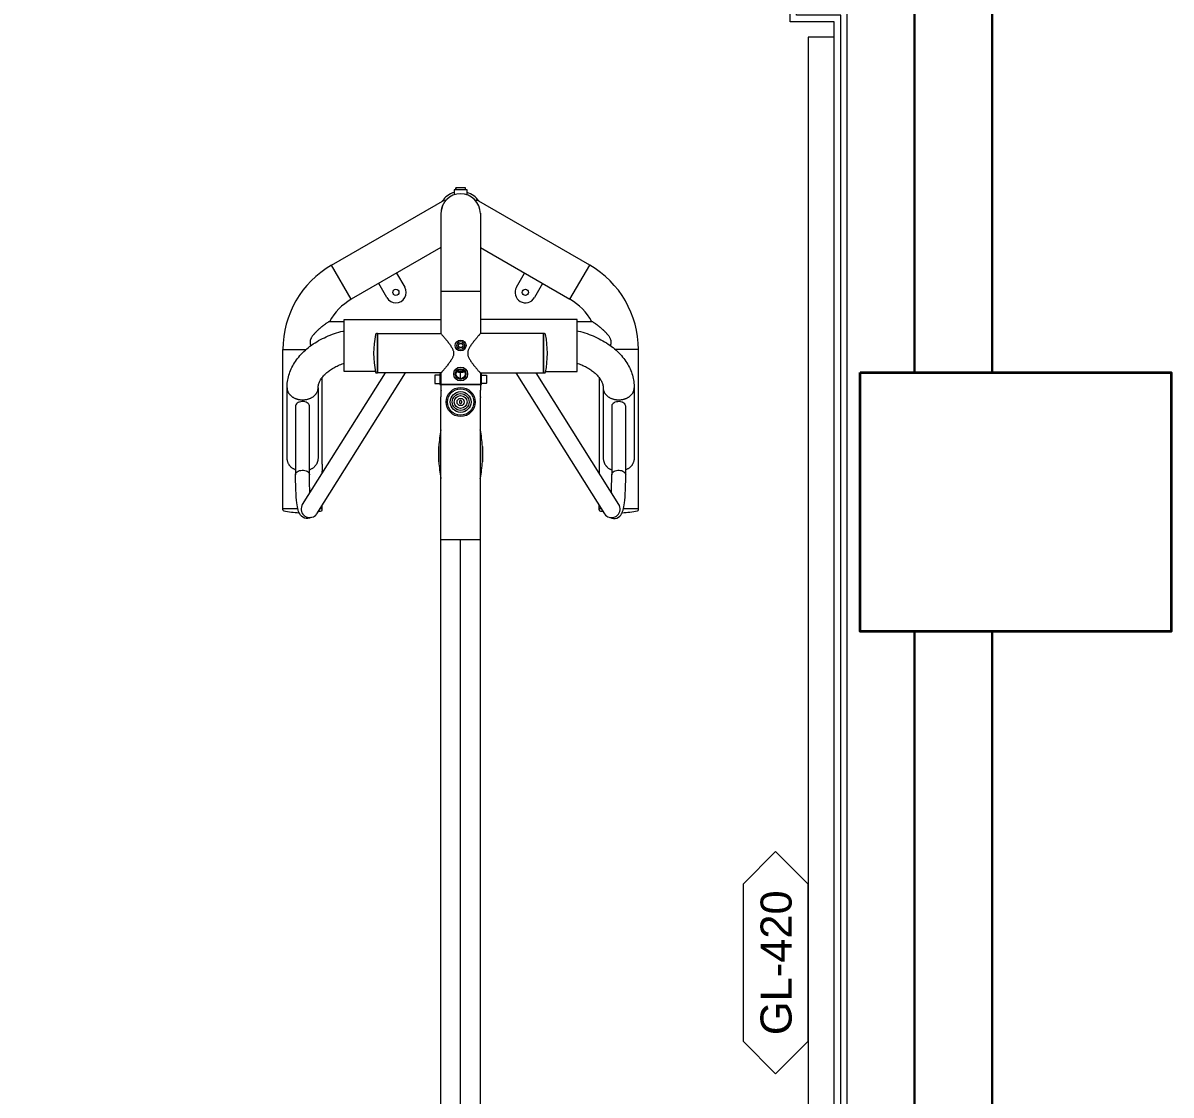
# Model space of a CAD drawing. Header units: centimetres. Extents: x 118932 to 154602, y -32682 to -23521.
# Drawn here: x 129628.3 to 129849.8, y -28714.8 to -28507.9 of the extents above; entities that cross this region are included whole.
import ezdxf

# ---------------------------------------------------------------- set-up
doc = ezdxf.new("R2010")
doc.units = ezdxf.units.CM
doc.header["$LTSCALE"] = 50
doc.header["$MEASUREMENT"] = 0
for name, color, linetype, lineweight, true_color in [('GEN_00_BL_Yazı', 7, 'Continuous', 0, 0x4f5250), ('GEN_01_TA_Kolon', 7, 'Continuous', 35, 0xd05d28), ('GEN_02_TF_Mobilya', 7, 'Continuous', 5, 0x745e3d), ('GEN_05_ML_Alçıpan_giydirme', 7, 'Continuous', 18, 0x7ebab5), ('KALACAK DUVARLAR', 7, 'Continuous', 30, 0x005387)]:
    doc.layers.add(name, color=color, linetype=linetype, lineweight=lineweight, true_color=true_color)
doc.styles.add('Arial_6', font='arial.ttf', dxfattribs={"height": 59.5325})

# ---------------------------------------------------------------- blocks, each defined once
blk = doc.blocks.new('LEVEL -1_C BLOK_KOLON')
at = {"layer": 'GEN_01_TA_Kolon', "elevation": 0}
blk.add_lwpolyline([(55657.24, 8916.14), (55717.24, 8916.14), (55717.24, 8866.14), (55657.24, 8866.14)], close=True, dxfattribs=at)
blk = doc.blocks.new('PP_Level-1_Cblok_YeniDuvarlar')
at = {"layer": 'GEN_05_ML_Alçıpan_giydirme', "elevation": 0}
for points in [[(-397.82, -1406.57), (-74.82, -1406.57), (-74.81, -1391.57), (-62.81, -1391.57), (-62.81, -1023.36), (-71.32, -1023.36), (-71.32, -957.36), (-62.81, -957.36), (-62.81, -649.78), (-71.31, -649.78), (-71.31, -583.78), (-62.81, -583.78), (-62.81, -120.17), (-443.43, -120.17)], [(-397.82, -1405.32), (-76.07, -1405.32), (-76.06, -1390.32), (-64.06, -1390.32), (-64.06, -1024.61), (-72.57, -1024.61), (-72.57, -956.11), (-64.06, -956.11), (-64.06, -651.03), (-72.56, -651.03), (-72.56, -582.53), (-64.06, -582.53), (-64.06, -121.42), (-443.43, -121.42)], [(-397.82, -1404.07), (-77.32, -1404.07), (-77.31, -1389.07), (-65.31, -1389.07), (-65.31, -1025.86), (-73.82, -1025.86), (-73.82, -954.86), (-65.31, -954.86), (-65.31, -652.28), (-73.81, -652.28), (-73.81, -581.28), (-65.31, -581.28), (-65.31, -122.67), (-443.43, -122.67)]]:
    blk.add_lwpolyline(points, dxfattribs=at)
blk = doc.blocks.new('KALACAK DUVALAR LEVEL -1 C BLOK')
at = {"layer": 'KALACAK DUVARLAR', "elevation": 0}
for points in [[(451.34, -286.9), (466.34, -286.9), (466.34, -357.11), (451.34, -357.11)], [(451.34, -407.11), (451.34, -670.11), (466.34, -670.11), (466.34, -407.11)]]:
    blk.add_lwpolyline(points, close=True, dxfattribs=at)
blk = doc.blocks.new('apor aletleri 9')
at = {"layer": 'GEN_02_TF_Mobilya'}
for p, q in [((14.57, 30.82), (14.57, 31.22)), ((16.44, 30.82), (16.44, 31.22)), ((3.15, 14.75), (4.73, 12.02)), ((26.27, 12.02), (27.85, 14.75)), ((1.27, 10.02), (-0.31, 12.75)), ((11.7, 11.27), (19.3, 11.27)), ((31.31, 12.75), (29.73, 10.02)), ((15.12, -4.34), (15.12, -3.91)), ((15.5, -5.63), (15.5, -4.4)), ((15.88, -4.34), (15.88, -3.91)), ((-11.2, -22.16), (-11.2, -5.36)), ((19.3, -6.73), (11.7, -6.73)), ((11.7, -6.73), (19.3, -6.73)), ((-11.21, -22.16), (-11.21, -23.46)), ((-11.2, -23.82), (-11.2, -23.46)), ((-15.91, -30.76), (-18.8, -30.76)), ((-11.2, -30.76), (-11.67, -30.76)), ((42.67, -30.76), (42.2, -30.76)), ((49.8, -30.76), (46.91, -30.76)), ((19.3, -36.73), (11.7, -36.73)), ((15.5, -224.73), (15.5, -36.73))]:
    blk.add_line(p, q, dxfattribs=at)
at = {"layer": 'GEN_02_TF_Mobilya', "flags": 128}
for points in [[(16.44, 30.82), (16.44, 31.22), (14.56, 31.22), (14.56, 30.82)], [(11.7, 19.69), (-5.6, 9.7), (-9.4, 16.28), (12.43, 28.88), (12.55, 28.67)], [(16.75, 29.86), (16.75, 30.82), (14.25, 30.82), (14.25, 29.86)], [(19.3, 19.69), (36.6, 9.7), (40.4, 16.28), (18.57, 28.88), (18.45, 28.67)], [(12.54, 28.65), (12.53, 28.64), (12.52, 28.63), (12.51, 28.61), (12.49, 28.58), (12.46, 28.56), (12.44, 28.52), (12.41, 28.48), (12.38, 28.43), (12.34, 28.38), (12.31, 28.33), (12.27, 28.27), (12.23, 28.21), (12.2, 28.15), (12.17, 28.1), (12.14, 28.04), (12.11, 27.99), (12.08, 27.93), (12.06, 27.88), (12.03, 27.82), (12.01, 27.76), (11.98, 27.7), (11.96, 27.64), (11.93, 27.58), (11.91, 27.52), (11.89, 27.45), (11.87, 27.39), (11.85, 27.32), (11.83, 27.25), (11.81, 27.18), (11.79, 27.11), (11.78, 27.04), (11.76, 26.96), (11.75, 26.89), (11.74, 26.81), (11.73, 26.73), (11.72, 26.65), (11.71, 26.57), (11.71, 26.48), (11.7, 26.39), (11.7, 26.28)], [(11.7, 26.28), (11.7, 26.27), (11.7, 3.07), (11.7, 3.07), (11.81, 2.94), (11.9, 2.84), (11.95, 2.78), (12.02, 2.71), (12.09, 2.62), (12.16, 2.53), (12.25, 2.43), (12.34, 2.32), (12.44, 2.2), (12.55, 2.08), (12.66, 1.94), (12.77, 1.8), (12.89, 1.66), (13, 1.52), (13.11, 1.38), (13.21, 1.24), (13.32, 1.1), (13.42, 0.96), (13.52, 0.81), (13.61, 0.67), (13.7, 0.53), (13.78, 0.4), (13.86, 0.26), (13.92, 0.14), (13.98, 0.01), (14.02, -0.11), (14.06, -0.22), (14.09, -0.33), (14.12, -0.44), (14.13, -0.54), (14.14, -0.64), (14.14, -0.74), (14.14, -0.84), (14.13, -0.94), (14.11, -1.05), (14.09, -1.15), (14.06, -1.26), (14.02, -1.38), (13.97, -1.49), (13.91, -1.62), (13.85, -1.74), (13.77, -1.88), (13.69, -2.01), (13.6, -2.15), (13.51, -2.29), (13.41, -2.43), (13.31, -2.57), (13.21, -2.71), (13.1, -2.85), (12.99, -2.99), (12.88, -3.13), (12.77, -3.27), (12.66, -3.4), (12.55, -3.54), (12.44, -3.67), (12.34, -3.78), (12.25, -3.89), (12.16, -4), (12.09, -4.09), (12.02, -4.17), (11.95, -4.24), (11.9, -4.3), (11.85, -4.36), (11.75, -4.47), (11.7, -4.53), (11.7, -4.53), (11.7, -4.68), (11.7, -7.73), (11.7, -7.75), (11.7, -7.76), (11.7, -7.79), (11.7, -7.81), (11.71, -7.83), (11.71, -7.86), (11.71, -7.88)], [(19.3, 26.29), (19.3, 26.27), (19.3, 3.07), (19.3, 3.07), (19.25, 3.01), (19.15, 2.9), (19.1, 2.84), (19.05, 2.78), (18.98, 2.71), (18.91, 2.62), (18.84, 2.53), (18.75, 2.43), (18.66, 2.32), (18.56, 2.2), (18.45, 2.08), (18.34, 1.94), (18.23, 1.8), (18.11, 1.66), (18, 1.52), (17.89, 1.38), (17.79, 1.24), (17.68, 1.1), (17.58, 0.96), (17.48, 0.81), (17.39, 0.67), (17.3, 0.53), (17.22, 0.4), (17.14, 0.26), (17.08, 0.14), (17.02, 0.01), (16.98, -0.11), (16.94, -0.22), (16.91, -0.33), (16.88, -0.44), (16.87, -0.54), (16.86, -0.64), (16.86, -0.74), (16.86, -0.84), (16.87, -0.94), (16.89, -1.05), (16.91, -1.15), (16.94, -1.26), (16.98, -1.38), (17.03, -1.49), (17.09, -1.62), (17.15, -1.74), (17.23, -1.88), (17.31, -2.01), (17.4, -2.15), (17.49, -2.29), (17.59, -2.43), (17.69, -2.57), (17.79, -2.71), (17.9, -2.85), (18.01, -2.99), (18.12, -3.13), (18.23, -3.27), (18.34, -3.4), (18.45, -3.54), (18.56, -3.67), (18.66, -3.78), (18.75, -3.89), (18.84, -4), (18.91, -4.09), (18.98, -4.17), (19.05, -4.24), (19.1, -4.3), (19.19, -4.4), (19.29, -4.52), (19.3, -4.53), (19.3, -4.53), (19.3, -4.68)], [(-9.96, 5.37), (-10.04, 5.31), (-10.07, 5.29), (-10.15, 5.24), (-10.23, 5.18), (-10.27, 5.15), (-10.36, 5.09), (-10.44, 5.03), (-10.49, 5), (-10.53, 4.97), (-10.58, 4.93), (-10.62, 4.9), (-10.67, 4.86), (-10.72, 4.83), (-10.77, 4.79), (-10.82, 4.75), (-10.87, 4.71), (-10.92, 4.67), (-10.98, 4.63), (-11.03, 4.59), (-11.09, 4.54), (-11.15, 4.49), (-11.21, 4.45), (-11.27, 4.4), (-11.33, 4.35), (-11.4, 4.29), (-11.46, 4.24), (-11.53, 4.18), (-11.59, 4.13), (-11.66, 4.07), (-11.72, 4.02), (-11.79, 3.96), (-11.85, 3.91), (-11.91, 3.85), (-11.97, 3.8), (-12.03, 3.74), (-12.09, 3.69), (-12.14, 3.64), (-12.2, 3.59), (-12.25, 3.53), (-12.31, 3.48), (-12.36, 3.43), (-12.41, 3.38), (-12.47, 3.32), (-12.52, 3.27), (-12.57, 3.21), (-12.62, 3.16), (-12.68, 3.1), (-12.73, 3.05), (-12.78, 2.99), (-12.83, 2.93), (-12.88, 2.87), (-12.94, 2.8), (-13, 2.72), (-13.07, 2.64), (-13.13, 2.55), (-13.2, 2.45), (-13.26, 2.35), (-13.32, 2.25), (-13.37, 2.15), (-13.42, 2.06), (-13.45, 1.97), (-13.48, 1.89), (-13.51, 1.81), (-13.53, 1.73), (-13.54, 1.66), (-13.55, 1.58), (-13.55, 1.57), (-13.56, 1.51), (-13.56, 1.43), (-13.56, 1.42), (-13.56, 1.36), (-13.56, 1.28), (-13.55, 1.2), (-13.53, 1.11), (-13.51, 1.03), (-13.49, 0.94), (-13.46, 0.86), (-13.43, 0.78), (-13.41, 0.74)], [(-7, 5.37), (-9.96, 5.37), (-9.96, 5.37), (-9.97, 5.36)], [(-0.96, -4.23), (-7, -4.23), (-7, 5.77), (11.7, 5.77)], [(31.91, -4.23), (38, -4.23), (38, 5.77), (19.3, 5.77)], [(44.41, 0.74), (44.43, 0.78), (44.46, 0.86), (44.49, 0.94), (44.51, 1.03), (44.53, 1.11), (44.55, 1.2), (44.56, 1.28), (44.56, 1.36), (44.56, 1.42), (44.56, 1.43), (44.56, 1.51), (44.55, 1.57), (44.55, 1.58), (44.54, 1.66), (44.53, 1.73), (44.51, 1.81), (44.48, 1.89), (44.45, 1.97), (44.42, 2.06), (44.37, 2.15), (44.32, 2.25), (44.26, 2.35), (44.2, 2.45), (44.14, 2.54), (44.07, 2.63), (44.01, 2.72), (43.94, 2.79), (43.89, 2.86), (43.83, 2.93), (43.78, 2.99), (43.73, 3.04), (43.68, 3.1), (43.63, 3.15), (43.58, 3.21), (43.53, 3.26), (43.47, 3.32), (43.42, 3.37), (43.37, 3.42), (43.31, 3.48), (43.26, 3.53), (43.21, 3.58), (43.16, 3.63), (43.1, 3.68), (43.05, 3.73), (42.99, 3.78), (42.93, 3.83), (42.88, 3.88), (42.81, 3.94), (42.75, 3.99), (42.69, 4.05), (42.62, 4.11), (42.55, 4.16), (42.49, 4.22), (42.42, 4.28), (42.35, 4.33), (42.29, 4.38), (42.22, 4.44), (42.16, 4.49), (42.1, 4.53), (42.04, 4.58), (41.98, 4.62), (41.93, 4.67), (41.87, 4.71), (41.82, 4.75), (41.77, 4.79), (41.72, 4.82), (41.67, 4.86), (41.63, 4.89), (41.58, 4.93), (41.53, 4.96), (41.49, 5), (41.45, 5.03), (41.36, 5.09), (41.27, 5.15), (41.23, 5.18), (41.15, 5.24), (41.07, 5.29), (41.02, 5.33), (40.97, 5.36), (40.96, 5.37), (40.96, 5.37), (38, 5.37)], [(-18, -7.41), (-17.99, -7.1), (-17.98, -6.8), (-17.95, -6.49), (-17.91, -6.19), (-17.86, -5.88), (-17.8, -5.58), (-17.73, -5.27), (-17.65, -4.97), (-17.55, -4.66), (-17.45, -4.36), (-17.33, -4.06), (-17.2, -3.76), (-17.06, -3.46), (-16.91, -3.17), (-16.75, -2.88), (-16.57, -2.58), (-16.38, -2.29), (-16.18, -2.01), (-15.97, -1.73), (-15.75, -1.45), (-15.52, -1.17), (-15.28, -0.9), (-15.02, -0.64), (-14.75, -0.37), (-14.47, -0.12), (-14.18, 0.13), (-13.89, 0.38), (-13.58, 0.62), (-13.26, 0.85), (-12.93, 1.08), (-12.6, 1.3), (-12.26, 1.51), (-11.91, 1.71), (-11.55, 1.91), (-11.18, 2.1), (-10.8, 2.28), (-10.42, 2.46), (-10.04, 2.63), (-9.65, 2.78), (-9.25, 2.94), (-8.85, 3.08), (-8.44, 3.22), (-8.02, 3.34), (-7.61, 3.46), (-7.19, 3.57), (-7, 3.62)], [(-0.74, -4.53), (-0.55, -4.53), (-0.55, 3.07), (-0.74, 3.07)], [(11.7, -4.53), (-0.5, -4.53), (-0.5, 3.07), (11.7, 3.07)], [(19.3, -4.53), (31.5, -4.53), (31.5, 3.07), (19.3, 3.07)], [(31.69, 3.07), (31.51, 3.07), (31.51, -4.53), (31.69, -4.53)], [(38, 3.62), (38.23, 3.56), (38.65, 3.45), (39.07, 3.33), (39.48, 3.2), (39.89, 3.06), (40.29, 2.92), (40.69, 2.77), (41.08, 2.61), (41.46, 2.44), (41.84, 2.26), (42.22, 2.08), (42.58, 1.89), (42.94, 1.69), (43.29, 1.49), (43.63, 1.27), (43.97, 1.06), (44.29, 0.83), (44.61, 0.6), (44.91, 0.36), (45.21, 0.12), (45.49, -0.13), (45.77, -0.39), (46.03, -0.65), (46.29, -0.92), (46.53, -1.18), (46.76, -1.46), (46.98, -1.73), (47.19, -2.01), (47.39, -2.3), (47.57, -2.59), (47.75, -2.88), (47.91, -3.17), (48.06, -3.46), (48.2, -3.76), (48.33, -4.05), (48.44, -4.35), (48.55, -4.66), (48.65, -4.96), (48.73, -5.26), (48.8, -5.57), (48.86, -5.87), (48.91, -6.18), (48.95, -6.49), (48.98, -6.79), (48.99, -7.1), (49, -7.41)], [(-18.8, -30.94), (-18.8, -30.81), (-18.8, 0), (-14.34, 0)], [(49.8, -30.94), (49.8, -30.81), (49.8, 0), (45.34, 0)], [(-12, -7.41), (-11.99, -7.23), (-11.98, -7.06), (-11.95, -6.89), (-11.91, -6.73), (-11.86, -6.57), (-11.81, -6.42), (-11.75, -6.26), (-11.68, -6.11), (-11.6, -5.97), (-11.52, -5.82), (-11.43, -5.68), (-11.33, -5.53), (-11.23, -5.39), (-11.11, -5.25), (-10.99, -5.11), (-10.87, -4.97), (-10.74, -4.84), (-10.59, -4.7), (-10.45, -4.57), (-10.29, -4.43), (-10.13, -4.3), (-9.96, -4.17), (-9.78, -4.04), (-9.6, -3.91), (-9.41, -3.78), (-9.21, -3.66), (-9, -3.54), (-8.79, -3.42), (-8.57, -3.3), (-8.34, -3.19), (-8.11, -3.08), (-7.87, -2.97), (-7.63, -2.87), (-7.38, -2.77), (-7.12, -2.67), (-7, -2.63)], [(14.76, -4.21), (14.77, -4.22), (14.79, -4.24), (14.82, -4.25), (14.86, -4.27), (14.89, -4.29), (14.93, -4.3), (14.97, -4.31), (15.01, -4.32), (15.06, -4.33), (15.1, -4.34), (15.15, -4.35), (15.2, -4.35), (15.24, -4.35), (15.29, -4.35), (15.43, -4.35), (15.44, -4.35), (15.45, -4.35), (15.46, -4.35), (15.47, -4.36), (15.48, -4.36), (15.49, -4.37), (15.49, -4.38), (15.5, -4.39), (15.5, -4.4), (15.5, -4.41), (15.5, -4.4), (15.5, -4.39), (15.51, -4.38), (15.51, -4.37), (15.52, -4.36), (15.53, -4.36), (15.54, -4.35), (15.55, -4.35), (15.56, -4.35), (15.57, -4.35), (15.71, -4.35), (15.76, -4.35), (15.8, -4.35), (15.85, -4.35), (15.9, -4.34), (15.94, -4.33), (15.99, -4.32), (16.03, -4.31), (16.07, -4.3), (16.11, -4.29), (16.14, -4.27), (16.18, -4.25), (16.21, -4.24), (16.23, -4.22), (16.24, -4.21)], [(38, -2.63), (38.12, -2.67), (38.37, -2.77), (38.62, -2.87), (38.87, -2.97), (39.11, -3.08), (39.34, -3.19), (39.57, -3.3), (39.79, -3.42), (40, -3.54), (40.21, -3.66), (40.41, -3.79), (40.6, -3.91), (40.78, -4.04), (40.96, -4.17), (41.13, -4.3), (41.29, -4.44), (41.45, -4.57), (41.6, -4.71), (41.74, -4.84), (41.87, -4.98), (42, -5.12), (42.12, -5.26), (42.23, -5.4), (42.33, -5.54), (42.43, -5.68), (42.52, -5.83), (42.61, -5.97), (42.68, -6.12), (42.75, -6.27), (42.81, -6.42), (42.87, -6.57), (42.91, -6.73), (42.95, -6.89), (42.98, -7.06), (42.99, -7.23), (43, -7.41), (43, -20.65), (43, -20.78), (43.01, -20.91), (43.02, -21.03), (43.03, -21.15), (43.04, -21.26), (43.06, -21.37), (43.08, -21.47), (43.11, -21.58), (43.14, -21.67), (43.17, -21.77), (43.2, -21.86), (43.24, -21.96), (43.28, -22.05), (43.33, -22.13), (43.38, -22.22), (43.43, -22.3), (43.48, -22.38), (43.55, -22.46), (43.61, -22.54), (43.68, -22.61), (43.75, -22.69), (43.83, -22.76), (43.92, -22.82), (44, -22.89), (44.09, -22.95), (44.19, -23.01), (44.28, -23.06), (44.38, -23.11), (44.49, -23.16), (44.59, -23.21), (44.66, -23.23)], [(0.95, -4.53), (-15.05, -29.93), (-15.15, -30.13), (-15.24, -30.4), (-15.29, -30.68), (-15.28, -30.96), (-15.22, -31.24), (-15.12, -31.5), (-14.97, -31.75), (-14.78, -31.96), (-14.56, -32.14), (-14.31, -32.29), (-14.04, -32.38), (-13.76, -32.43), (-13.47, -32.43), (-13.19, -32.38), (-12.92, -32.28), (-12.68, -32.14), (-12.46, -31.95), (-12.29, -31.74), (-12.25, -31.69), (4.85, -4.53)], [(11.5, -4.93), (10.55, -4.93), (10.5, -4.98), (10.5, -6.48), (10.55, -6.53), (11.5, -6.53)], [(11.7, -4.68), (11.5, -4.68), (11.5, -6.78), (11.7, -6.78)], [(19.3, -6.78), (19.5, -6.78), (19.5, -4.68), (19.3, -4.68), (19.3, -7.73), (19.3, -7.78), (19.3, -7.79), (19.3, -7.81), (19.3, -7.82), (19.29, -7.84), (19.29, -7.87), (19.29, -7.9), (19.29, -7.92), (19.29, -7.95), (19.29, -7.98), (19.29, -9), (19.29, -9.02), (19.29, -9.05), (19.29, -9.08), (19.29, -9.11), (19.29, -9.13), (19.3, -9.15), (19.3, -9.17), (19.3, -9.18), (19.3, -9.2), (19.3, -9.22), (19.3, -9.23)], [(19.5, -4.93), (20.45, -4.93), (20.5, -4.98), (20.5, -6.48), (20.45, -6.53), (19.5, -6.53)], [(26.15, -4.53), (43.25, -31.69), (43.28, -31.74), (43.46, -31.95), (43.68, -32.14), (43.92, -32.28), (44.19, -32.38), (44.46, -32.43), (44.75, -32.43), (45.04, -32.38), (45.31, -32.29), (45.56, -32.15), (45.78, -31.96), (45.97, -31.75), (46.12, -31.5), (46.22, -31.24), (46.28, -30.96), (46.29, -30.68), (46.24, -30.4), (46.15, -30.13), (46.05, -29.93), (30.05, -4.53)], [(42.2, -5.36), (42.2, -22.16), (42.2, -23.46), (42.2, -23.82)], [(-16.35, -23.23), (-16.41, -23.21), (-16.51, -23.16), (-16.62, -23.11), (-16.72, -23.06), (-16.81, -23.01), (-16.91, -22.95), (-17, -22.89), (-17.08, -22.82), (-17.17, -22.76), (-17.25, -22.69), (-17.32, -22.61), (-17.39, -22.54), (-17.45, -22.46), (-17.52, -22.38), (-17.57, -22.3), (-17.62, -22.22), (-17.67, -22.13), (-17.72, -22.04), (-17.76, -21.96), (-17.8, -21.86), (-17.83, -21.77), (-17.86, -21.67), (-17.89, -21.58), (-17.92, -21.47), (-17.94, -21.37), (-17.96, -21.26), (-17.97, -21.15), (-17.98, -21.03), (-17.99, -20.91), (-18, -20.78), (-18, -20.65), (-18, -7.41), (-18, -7.49), (-17.99, -7.57), (-17.98, -7.65), (-17.97, -7.73), (-17.95, -7.81), (-17.93, -7.89), (-17.91, -7.96), (-17.88, -8.04), (-17.85, -8.12), (-17.82, -8.19), (-17.78, -8.27), (-17.74, -8.34), (-17.7, -8.42), (-17.65, -8.49), (-17.6, -8.56), (-17.54, -8.63), (-17.49, -8.69), (-17.43, -8.76), (-17.36, -8.82), (-17.3, -8.89), (-17.23, -8.95), (-17.16, -9), (-17.08, -9.06), (-17.01, -9.12), (-16.93, -9.17), (-16.85, -9.22), (-16.76, -9.27), (-16.68, -9.31), (-16.59, -9.36), (-16.5, -9.4), (-16.41, -9.44), (-16.32, -9.47), (-16.22, -9.51), (-16.12, -9.54), (-16.03, -9.57), (-15.93, -9.59), (-15.83, -9.62), (-15.73, -9.64), (-15.62, -9.66), (-15.52, -9.67), (-15.42, -9.68), (-15.31, -9.69), (-15.21, -9.7), (-15.1, -9.7), (-15, -9.71), (-14.9, -9.7), (-14.79, -9.7), (-14.69, -9.69), (-14.58, -9.68), (-14.48, -9.67), (-14.38, -9.66), (-14.27, -9.64), (-14.17, -9.62), (-14.07, -9.59), (-13.97, -9.57), (-13.88, -9.54), (-13.78, -9.51), (-13.68, -9.47), (-13.59, -9.44), (-13.5, -9.4), (-13.41, -9.36), (-13.32, -9.31), (-13.24, -9.27), (-13.15, -9.22), (-13.07, -9.17), (-12.99, -9.12), (-12.92, -9.06), (-12.84, -9), (-12.77, -8.95), (-12.7, -8.89), (-12.64, -8.82), (-12.57, -8.76), (-12.51, -8.69), (-12.46, -8.63), (-12.4, -8.56), (-12.35, -8.49), (-12.3, -8.42), (-12.26, -8.34), (-12.22, -8.27), (-12.18, -8.19), (-12.15, -8.12), (-12.12, -8.04), (-12.09, -7.96), (-12.07, -7.89), (-12.05, -7.81), (-12.03, -7.73), (-12.02, -7.65), (-12.01, -7.57), (-12, -7.49), (-12, -7.41), (-12, -20.65), (-12, -20.78), (-12.01, -20.91), (-12.02, -21.03), (-12.03, -21.15), (-12.04, -21.26), (-12.06, -21.37), (-12.08, -21.47), (-12.11, -21.58), (-12.14, -21.67), (-12.17, -21.77), (-12.2, -21.86), (-12.24, -21.96), (-12.28, -22.04), (-12.33, -22.13), (-12.38, -22.22), (-12.43, -22.3), (-12.49, -22.38), (-12.55, -22.46), (-12.61, -22.54), (-12.68, -22.61), (-12.76, -22.69), (-12.83, -22.76), (-12.92, -22.82), (-13, -22.89), (-13.09, -22.95), (-13.19, -23.01), (-13.28, -23.06), (-13.38, -23.11), (-13.49, -23.16), (-13.6, -23.21), (-13.66, -23.23)], [(11.7, -252.23), (11.7, -9.23), (11.7, -9.2), (11.7, -9.17), (11.7, -9.15), (11.71, -9.13), (11.71, -9.11), (11.71, -9.08), (11.71, -9.05), (11.71, -9.02), (11.71, -9), (11.71, -7.98), (11.71, -7.95), (11.71, -7.92), (11.71, -7.91), (11.71, -7.88)], [(43, -7.41), (43, -7.49), (43.01, -7.57), (43.02, -7.65), (43.03, -7.73), (43.05, -7.81), (43.07, -7.89), (43.09, -7.96), (43.12, -8.04), (43.15, -8.12), (43.18, -8.19), (43.22, -8.27), (43.26, -8.34), (43.3, -8.42), (43.35, -8.49), (43.4, -8.56), (43.46, -8.63), (43.51, -8.69), (43.57, -8.76), (43.64, -8.82), (43.7, -8.89), (43.77, -8.95), (43.84, -9.01), (43.92, -9.06), (43.99, -9.12), (44.07, -9.17), (44.15, -9.22), (44.24, -9.27), (44.32, -9.31), (44.41, -9.36), (44.5, -9.4), (44.59, -9.44), (44.68, -9.47), (44.78, -9.51), (44.88, -9.54), (44.97, -9.57), (45.07, -9.59), (45.17, -9.62), (45.27, -9.64), (45.38, -9.66), (45.48, -9.67), (45.58, -9.68), (45.69, -9.69), (45.79, -9.7), (45.9, -9.71), (46, -9.71), (46.1, -9.71), (46.21, -9.7), (46.31, -9.69), (46.42, -9.68), (46.52, -9.67), (46.62, -9.66), (46.73, -9.64), (46.83, -9.62), (46.93, -9.59), (47.03, -9.57), (47.12, -9.54), (47.22, -9.51), (47.32, -9.47), (47.41, -9.44), (47.5, -9.4), (47.59, -9.36), (47.68, -9.31), (47.76, -9.27), (47.85, -9.22), (47.93, -9.17), (48.01, -9.12), (48.08, -9.06), (48.16, -9.01), (48.23, -8.95), (48.3, -8.89), (48.36, -8.82), (48.43, -8.76), (48.49, -8.69), (48.54, -8.63), (48.6, -8.56), (48.65, -8.49), (48.7, -8.42), (48.74, -8.34), (48.78, -8.27), (48.82, -8.19), (48.85, -8.12), (48.88, -8.04), (48.91, -7.96), (48.93, -7.89), (48.95, -7.81), (48.97, -7.73), (48.98, -7.65), (48.99, -7.57), (49, -7.49), (49, -7.41), (49, -20.65), (49, -20.78), (48.99, -20.91), (48.98, -21.03), (48.97, -21.15), (48.96, -21.26), (48.94, -21.37), (48.92, -21.47), (48.89, -21.58), (48.86, -21.67), (48.83, -21.77), (48.8, -21.86), (48.76, -21.96), (48.72, -22.05), (48.67, -22.13), (48.62, -22.22), (48.57, -22.3), (48.51, -22.38), (48.45, -22.46), (48.39, -22.54), (48.32, -22.61), (48.24, -22.69), (48.17, -22.76), (48.08, -22.82), (48, -22.89), (47.91, -22.95), (47.81, -23.01), (47.72, -23.06), (47.62, -23.11), (47.51, -23.16), (47.4, -23.21), (47.35, -23.23)], [(19.3, -252.23), (19.3, -9.23), (19.3, -9.23)], [(16.7, -12.66), (16.82, -12.58), (16.95, -12.5), (17.08, -12.4), (17.19, -12.3)], [(11.3, -21.64), (11.3, -21.65), (11.3, -18.71), (11.3, -18.72), (11.3, -21.64)], [(19.7, -21.64), (19.7, -18.72), (19.7, -18.71), (19.7, -21.65), (19.7, -21.64)], [(-13.32, -32.4), (-13.4, -32.45), (-13.69, -32.57), (-14.01, -32.63), (-14.24, -32.62), (-14.34, -32.61), (-14.66, -32.53), (-14.95, -32.38), (-15.2, -32.19), (-15.4, -31.97), (-15.55, -31.74), (-15.67, -31.5), (-15.76, -31.26), (-15.85, -30.99), (-15.92, -30.7), (-15.99, -30.37), (-16.05, -30), (-16.11, -29.57), (-16.17, -29.07), (-16.22, -28.51), (-16.26, -27.86), (-16.3, -27.11), (-16.33, -26.25), (-16.35, -25.27), (-16.35, -24.16)], [(-13.58, -27.61), (-13.61, -26.97), (-13.64, -26.16), (-13.66, -25.22), (-13.66, -24.16)], [(44.32, -32.4), (44.4, -32.45), (44.69, -32.57), (45.01, -32.63), (45.24, -32.62), (45.34, -32.61), (45.66, -32.53), (45.95, -32.38), (46.2, -32.19), (46.4, -31.97), (46.55, -31.74), (46.67, -31.5), (46.76, -31.26), (46.85, -30.99), (46.92, -30.7), (46.99, -30.37), (47.05, -30), (47.11, -29.57), (47.17, -29.07), (47.22, -28.51), (47.26, -27.86), (47.3, -27.11), (47.33, -26.25), (47.35, -25.27), (47.35, -24.16)], [(44.58, -27.61), (44.61, -26.97), (44.64, -26.16), (44.66, -25.22), (44.66, -24.16)], [(-11.2, -30.94), (-11.2, -30.81), (-11.2, -30.02)], [(42.2, -30.94), (42.2, -30.81), (42.2, -30.02)]]:
    blk.add_lwpolyline(points, dxfattribs=at)
for points in [[(15.73, 1.17), (15.96, 0.77), (15.73, 0.37), (15.27, 0.37), (15.04, 0.77), (15.27, 1.17)], [(-15.6, -10.15), (-15.72, -10.19), (-15.83, -10.24), (-16.02, -10.36), (-16.17, -10.5), (-16.28, -10.65), (-16.34, -10.82), (-16.35, -10.93), (-16.35, -24.16), (-16.34, -24.05), (-16.29, -23.88), (-16.18, -23.73), (-16.02, -23.59), (-15.83, -23.47), (-15.61, -23.38), (-15.36, -23.32), (-15.1, -23.29), (-14.84, -23.3), (-14.58, -23.33), (-14.34, -23.4), (-14.13, -23.5), (-13.95, -23.63), (-13.81, -23.77), (-13.71, -23.93), (-13.67, -24.1), (-13.66, -24.16), (-13.66, -10.93), (-13.66, -10.87), (-13.7, -10.7), (-13.8, -10.54), (-13.94, -10.39), (-14.12, -10.27), (-14.28, -10.19), (-14.33, -10.17), (-14.57, -10.1), (-14.83, -10.06), (-15.1, -10.06), (-15.36, -10.09)], [(15.75, -10.28), (15.75, -9.99), (15.5, -9.84), (15.25, -9.99), (15.25, -10.28), (15.5, -10.42)], [(46.1, -10.06), (45.83, -10.07), (45.57, -10.1), (45.33, -10.17), (45.28, -10.19), (45.12, -10.27), (44.94, -10.4), (44.8, -10.54), (44.7, -10.7), (44.66, -10.87), (44.66, -10.93), (44.66, -24.16), (44.67, -24.1), (44.71, -23.93), (44.81, -23.77), (44.95, -23.63), (45.13, -23.5), (45.34, -23.4), (45.58, -23.34), (45.84, -23.3), (46.1, -23.29), (46.36, -23.32), (46.61, -23.38), (46.83, -23.47), (47.02, -23.59), (47.18, -23.73), (47.28, -23.88), (47.34, -24.05), (47.35, -24.16), (47.35, -10.93), (47.34, -10.82), (47.28, -10.65), (47.17, -10.5), (47.02, -10.36), (46.82, -10.24), (46.72, -10.19), (46.6, -10.15), (46.36, -10.09)]]:
    blk.add_lwpolyline(points, close=True, dxfattribs=at)
at = {"layer": 'GEN_02_TF_Mobilya'}
for centre, radius in [((3, 11.02), 0.6), ((28, 11.02), 0.6), ((15.5, 0.77), 1.05), ((15.5, 0.77), 0.75), ((15.5, -4.73), 1.34), ((15.5, -4.73), 1.03), ((15.5, -4.73), 0.9), ((15.5, -10.13), 2.8), ((15.5, -10.13), 2.55), ((15.5, -10.13), 2), ((15.5, -10.13), 1.62), ((15.5, -10.13), 1.25), ((15.5, -10.13), 0.7)]:
    blk.add_circle(centre, radius, dxfattribs=at)
for centre, radius, start, end in [((15.5, 26.27), 3.8, 359.9993, 179.9993), ((15.5, 26.27), 4.25, 107.1138, 146.538), ((15.5, 26.27), 4.25, 33.4607, 72.8849), ((0, 0), 18.8, 119.9993, 179.9993), ((31, 0), 18.8, 359.9993, 59.9993), ((3, 11.02), 2, 209.9993, 29.9993), ((28, 11.02), 2, 149.9993, 329.9993), ((0, 0), 11.2, 119.9993, 151.3495), ((31, 0), 11.2, 28.6492, 59.9993), ((16.7, -0.73), 18, 168.3415, 191.6572), ((-0.73, 2.87), 0.2, 90.9993, 168.3415), ((31.68, 2.87), 0.2, 11.6572, 88.9993), ((14.25, -0.73), 18, 348.3415, 11.6572), ((-0.73, -4.33), 0.2, 191.6572, 268.9993), ((15.5, -4.47), 0.275, 29.6162, 150.3827), ((31.68, -4.33), 0.2, 270.9993, 348.3415), ((36.25, -20.18), 25, 169.1727, 176.6358), ((-5.26, -20.18), 25, 3.3629, 10.826), ((36.25, -20.18), 25, 183.3629, 190.826), ((-5.26, -20.18), 25, 349.1727, 356.6358), ((-18.6, -30.94), 0.2, 180.9993, 258.3415), ((-11.4, -30.94), 0.2, 281.6572, 358.9993), ((42.4, -30.94), 0.2, 180.9993, 258.3415), ((49.6, -30.94), 0.2, 281.6572, 358.9993), ((-15, -13.51), 18, 258.3415, 267.864), ((-15, -13.51), 18, 279.6705, 281.6572), ((46, -13.51), 18, 258.3415, 260.3282), ((46, -13.51), 18, 272.1347, 281.6572)]:
    blk.add_arc(centre, radius, start, end, dxfattribs=at)
blk = doc.blocks.new('FFE Tag-Multi-MSD - FFE Tag-Multi-MSD-8152404-TYPE A-01 - FURNITURE PLAN')
blk.add_wipeout([(-8.761, 0), (-6.189, 2.572), (6.189, 2.572), (8.761, 0), (6.189, -2.572), (-6.189, -2.572)]).dxf.layer = 'GEN_00_BL_Yazı'
at = {"layer": 'GEN_00_BL_Yazı'}
for p, q in [((-8.761, 0), (-6.189, 2.572)), ((6.189, 2.572), (-6.189, 2.572)), ((8.761, 0), (6.189, 2.572)), ((-8.761, 0), (-6.189, -2.572)), ((8.761, 0), (6.189, -2.572)), ((-6.189, -2.572), (6.189, -2.572))]:
    blk.add_line(p, q, dxfattribs=at)
blk = doc.blocks.new('GL-420 custom mirror')
at = {"layer": 'GEN_00_BL_Yazı', "xscale": 2.448801272789191, "yscale": 2.448801272789191, "zscale": 2.448801272789191}
blk.add_blockref('FFE Tag-Multi-MSD - FFE Tag-Multi-MSD-8152404-TYPE A-01 - FURNITURE PLAN', (0, 6.3), dxfattribs=at)
at = {"layer": 'GEN_00_BL_Yazı', "insert": (-14, 9.22), "char_height": 6, "attachment_point": 1, "style": 'Arial_6'}
blk.add_mtext('GL-420', dxfattribs=at)
blk = doc.blocks.new('c blok level -1 tefriş')
blk.add_blockref('apor aletleri 9', (110.61, -30.11, 0))
at = {"layer": 'GEN_02_TF_Mobilya', "color": 5, "lineweight": 30, "rotation": 90}
blk.add_blockref('GL-420 custom mirror', (193.2, -148.45, 0), dxfattribs=at)
at = {"layer": 'GEN_02_TF_Mobilya', "elevation": 0}
blk.add_lwpolyline([(198.2, 30.17), (193.2, 30.17), (193.2, -327.07), (198.2, -327.07)], close=True, dxfattribs=at)

msp = doc.modelspace()

# ---------------------------------------------------------------- block references
for name, p in [('LEVEL -1_C BLOK_KOLON', (74132.61, -37491.49, 0)), ('KALACAK DUVALAR LEVEL -1 C BLOK', (129349, -28218.24))]:
    msp.add_blockref(name, p)
at = {"color": 6}
msp.add_blockref('PP_Level-1_Cblok_YeniDuvarlar', (129850.16, -27481.78, 0), dxfattribs=at)

# ---------------------------------------------------------------- next in the draw order: block references
msp.add_blockref('c blok level -1 tefriş', (129586.65, -28540.8, 0))

doc.saveas('drawing.dxf')
